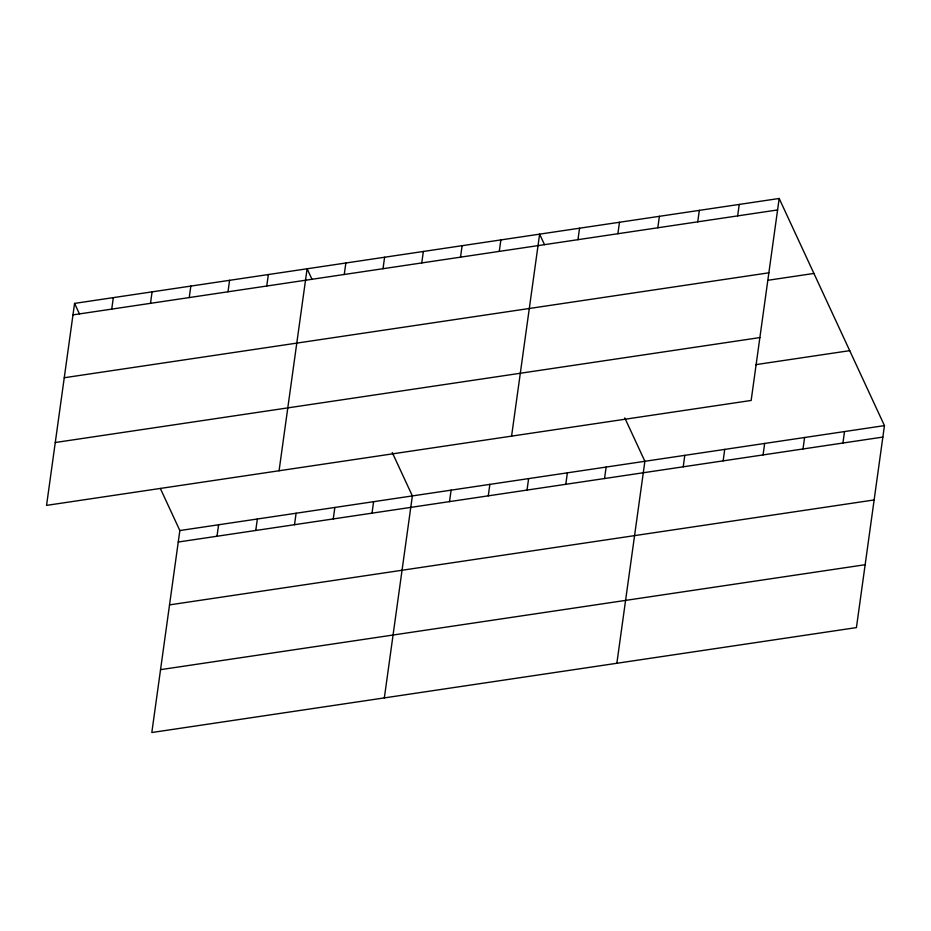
<?xml version="1.0" encoding="UTF-8"?>
<svg xmlns="http://www.w3.org/2000/svg" width="931" height="931" viewBox="0 0 931 931"><rect width="100%" height="100%" fill="white"/><g stroke="black" fill="none" stroke-linecap="round" stroke-linejoin="round"><path stroke-width="1.4" d="M74.573 303.401L46.55 505.382L751.154 400.458L779.177 198.478L74.573 303.401L79.449 313.922M111.743 309.104L113.326 297.641M150.496 303.331L152.079 291.869M189.249 297.559L190.832 286.096M160.341 488.461L179.846 530.542L151.823 732.522L856.427 627.599L884.45 425.618L779.177 198.478M228.002 291.787L229.585 280.324M217.004 536.244L218.599 524.77M266.755 286.015L268.349 274.552M255.757 530.472L257.352 518.998M279.067 470.76L307.102 268.78L311.978 279.3M294.51 524.7L296.105 513.237M344.261 274.482L345.855 263.007M333.263 518.928L334.857 507.465M383.013 268.71L384.608 257.235M372.016 513.156L373.61 501.693M421.766 262.938L423.361 251.463M384.34 697.901L412.363 495.92L392.254 452.524M460.519 257.165L462.113 245.691M449.522 501.611L451.116 490.148M499.272 251.393L500.866 239.919M488.275 495.839L489.869 484.376M511.585 436.127L539.619 234.147L544.495 244.667M527.027 490.067L528.622 478.604M577.953 239.674L579.548 228.211M565.792 484.306L567.375 472.832M617.881 233.728L619.476 222.265M604.545 478.534L606.128 467.059M657.81 227.781L659.404 216.318M616.857 663.268L644.88 461.287L624.771 417.891M697.738 221.834L699.332 210.371M683.226 466.815L684.809 455.34M737.666 215.887L739.249 204.424M723.143 460.868L724.737 449.394M763.071 454.922L764.665 443.447M802.999 448.975L804.593 437.5M842.927 443.028L844.522 431.553M72.99 314.876L777.594 209.941M64.262 377.742L768.866 272.806M768.284 280.231L813.915 273.435M55.278 442.516L759.882 337.581M755.6 364.673L849.712 350.661M179.846 530.542L884.45 425.618M178.252 542.017L882.856 437.081M169.535 604.882L874.139 499.947M160.539 669.657L865.143 564.721"/></g></svg>
